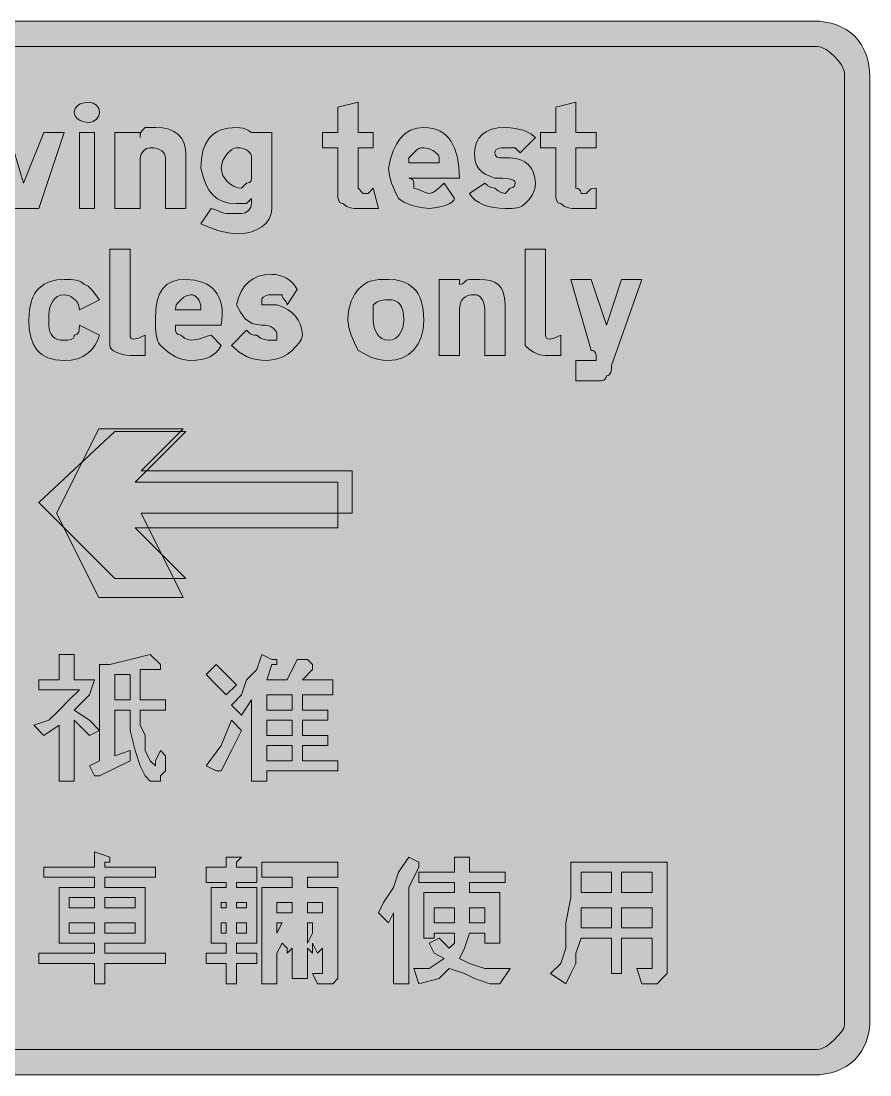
# Model space of a CAD drawing. Header units: metres. Extents: x 122 to 446, y 11 to 261.
# Drawn here: x 244.9 to 445.9, y 11 to 260.6 of the extents above; entities that cross this region are included whole.
import ezdxf

# ---------------------------------------------------------------- set-up
doc = ezdxf.new("R2010")
doc.units = ezdxf.units.M
for name, color, linetype, true_color in [('FILL_BLACK_000000', 7, 'Continuous', 0x000000), ('FILL_WHITE_FFFFFF', 7, 'Continuous', 0xffffff), ('STROKE_BLACK_000000', 7, 'Continuous', 0x000000)]:
    doc.layers.add(name, color=color, linetype=linetype, true_color=true_color)

msp = doc.modelspace()

# ---------------------------------------------------------------- hatches: boundary and pattern name
at = {"layer": 'FILL_BLACK_000000', "true_color": 0x000000}
h = msp.add_hatch(color=7, dxfattribs=at)
h.dxf.hatch_style = 1
h.paths.add_polyline_path([(445.83, 22.09), (445.66, 21.05), (444.99, 18.84), (444.48, 17.72), (443.86, 16.63), (443.13, 15.59), (442.29, 14.64), (441.34, 13.8), (440.28, 13.06), (439.15, 12.45), (437.94, 11.94), (436.68, 11.55), (435.37, 11.26), (434.04, 11.1), (432.69, 11.04), (135.09, 11.04), (130.29, 11.04), (126.69, 14.64), (125.45, 15.59), (124.42, 16.63), (123.59, 17.72), (122.94, 18.84), (122.46, 19.96), (122.13, 21.05), (121.95, 22.09), (121.89, 23.04), (121.89, 247.44), (122.08, 249.03), (122.49, 250.29), (122.9, 251.32), (123.09, 252.24), (124.44, 255.09), (124.81, 255.63), (125.28, 256.12), (125.9, 256.59), (126.69, 257.04), (128.49, 258.69), (129.39, 259.23), (130.29, 259.44), (131.88, 260.13), (133.14, 260.49), (134.17, 260.62), (135.09, 260.64), (432.69, 260.64), (434.04, 260.58), (435.37, 260.41), (436.68, 260.13), (437.94, 259.74), (439.15, 259.23), (440.28, 258.61), (441.34, 257.88), (442.29, 257.04), (443.13, 256.09), (443.86, 255.03), (444.48, 253.9), (444.99, 252.69), (445.38, 251.43), (445.66, 250.12), (445.83, 248.79), (445.89, 247.44), (445.89, 23.04), (445.83, 22.09)])
h = msp.add_hatch(color=7, dxfattribs=at)
h.dxf.hatch_style = 1
h.paths.add_polyline_path([(263.28, 238.16), (262.74, 237.39), (261.97, 236.85), (261.09, 236.64), (260.25, 236.69), (259.51, 236.85), (258.9, 237.08), (258.39, 237.39), (258, 237.75), (257.71, 238.16), (257.55, 238.59), (257.49, 239.04), (257.55, 239.49), (257.71, 239.92), (258, 240.33), (258.39, 240.69), (258.9, 241), (259.51, 241.23), (260.25, 241.39), (261.09, 241.44), (261.97, 241.23), (262.74, 240.69), (263.28, 239.92), (263.49, 239.04), (263.28, 238.16)])
h = msp.add_hatch(color=7, dxfattribs=at)
h.dxf.hatch_style = 1
h.paths.add_polyline_path([(328.29, 234.24), (328.29, 230.64), (324.69, 230.64), (324.69, 222.24), (324.69, 221.04), (325.89, 219.84), (327.09, 219.84), (328.29, 221.04), (329.49, 216.24), (324.69, 216.24), (323.79, 216.26), (322.89, 216.39), (321.99, 216.75), (321.09, 217.44), (320.69, 217.49), (320.4, 217.65), (320.04, 218.19), (319.91, 218.96), (319.89, 219.84), (319.89, 230.64), (316.29, 230.64), (316.29, 234.24), (319.89, 234.24), (319.89, 240.24), (324.69, 241.44), (324.69, 234.24), (328.29, 234.24)])
h = msp.add_hatch(color=7, dxfattribs=at)
h.dxf.hatch_style = 1
h.paths.add_polyline_path([(381.09, 234.24), (381.09, 230.64), (376.29, 230.64), (376.29, 222.24), (376.29, 221.04), (376.69, 220.99), (376.98, 220.85), (377.34, 220.44), (377.49, 219.84), (378.69, 219.84), (379.4, 220.53), (379.89, 220.89), (380.38, 221.02), (381.09, 221.04), (381.09, 216.24), (376.29, 216.24), (375.39, 216.26), (374.49, 216.39), (373.59, 216.75), (372.69, 217.44), (372.29, 217.49), (372, 217.65), (371.64, 218.19), (371.51, 218.96), (371.49, 219.84), (371.49, 230.64), (367.89, 230.64), (367.89, 234.24), (371.49, 234.24), (371.49, 240.24), (376.29, 241.44), (376.29, 234.24), (381.09, 234.24)])
h = msp.add_hatch(color=7, dxfattribs=at)
h.dxf.hatch_style = 1
h.paths.add_polyline_path([(279.09, 216.24), (279.09, 227.04), (279.09, 228.24), (279.03, 228.69), (278.87, 229.12), (278.58, 229.53), (278.19, 229.89), (277.68, 230.2), (277.07, 230.43), (276.33, 230.59), (275.49, 230.64), (274.61, 230.43), (273.84, 229.89), (273.3, 229.12), (273.09, 228.24), (273.09, 216.24), (267.09, 216.24), (267.09, 234.24), (273.09, 234.24), (273.09, 233.04), (273.11, 233.75), (273.24, 234.24), (273.6, 234.73), (274.29, 235.44), (276.69, 235.44), (278.38, 235.33), (279.84, 235.01), (281.08, 234.49), (282.09, 233.79), (282.88, 232.92), (283.44, 231.9), (283.78, 230.73), (283.89, 229.44), (283.89, 216.24), (279.09, 216.24)])
h = msp.add_hatch(color=7, dxfattribs=at)
h.dxf.hatch_style = 1
h.paths.add_polyline_path([(303.65, 213.78), (302.9, 212.76), (301.89, 211.89), (300.66, 211.19), (299.23, 210.67), (297.63, 210.35), (295.89, 210.24), (293.9, 210.45), (291.69, 210.99), (289.48, 211.76), (287.49, 212.64), (289.89, 216.24), (290.79, 216.05), (291.69, 215.64), (292.59, 215.23), (293.49, 215.04), (297.09, 215.04), (297.97, 215.25), (298.74, 215.79), (299.28, 216.56), (299.49, 217.44), (299.49, 218.64), (298.29, 217.44), (295.89, 217.44), (294.2, 217.55), (292.72, 217.91), (291.44, 218.52), (290.34, 219.39), (289.41, 220.55), (288.63, 222), (288, 223.76), (287.49, 225.84), (287.6, 227.98), (287.96, 229.87), (288.57, 231.51), (289.44, 232.89), (289.98, 233.47), (290.6, 233.98), (291.28, 234.42), (292.05, 234.78), (293.81, 235.27), (295.89, 235.44), (297.46, 235.25), (298.59, 234.84), (299.49, 234.24), (304.29, 234.24), (304.29, 216.24), (304.13, 214.95), (303.65, 213.78)])
h.paths.add_polyline_path([(299.27, 229.12), (298.98, 229.53), (298.59, 229.89), (298.08, 230.2), (297.46, 230.43), (296.73, 230.59), (295.89, 230.64), (295.39, 230.53), (294.82, 230.23), (294.22, 229.75), (293.64, 229.14), (293.11, 228.41), (292.68, 227.6), (292.4, 226.74), (292.29, 225.84), (292.4, 224.94), (292.7, 224.08), (293.18, 223.27), (293.79, 222.54), (294.52, 221.93), (295.33, 221.45), (296.19, 221.15), (297.09, 221.04), (298.29, 222.24), (298.69, 222.29), (298.98, 222.43), (299.34, 222.84), (299.49, 223.44), (299.49, 228.24), (299.43, 228.69), (299.27, 229.12)], flags=16)
h = msp.add_hatch(color=7, dxfattribs=at)
h.dxf.hatch_style = 1
h.paths.add_polyline_path([(337.29, 223.29), (337.7, 222.93), (337.84, 222.64), (337.89, 222.24), (337.89, 221.04), (338.79, 220.85), (339.69, 220.44), (340.59, 220.03), (341.49, 219.84), (342.39, 220.05), (343.29, 220.59), (345.09, 222.24), (347.49, 218.64), (347.33, 218.19), (346.89, 217.76), (346.22, 217.35), (345.39, 216.99), (343.44, 216.45), (341.49, 216.24), (339.52, 216.45), (337.44, 216.99), (335.58, 217.76), (334.85, 218.19), (334.29, 218.64), (333.41, 220.44), (332.64, 222.24), (332.1, 224.04), (331.89, 225.84), (332.4, 227.98), (333.03, 229.87), (333.81, 231.51), (334.74, 232.89), (335.84, 233.98), (337.12, 234.78), (338.6, 235.27), (340.29, 235.44), (341.37, 235.38), (342.37, 235.22), (343.29, 234.95), (344.13, 234.58), (344.9, 234.11), (345.58, 233.54), (346.2, 232.88), (346.74, 232.14), (347.61, 230.4), (348.22, 228.35), (348.58, 226.02), (348.69, 223.44), (336.69, 223.44), (337.29, 223.29)])
h.paths.add_polyline_path([(343.89, 228.24), (343.78, 228.69), (343.5, 229.12), (342.54, 229.89), (341.36, 230.43), (340.29, 230.64), (339.58, 230.62), (339.09, 230.49), (338.6, 230.13), (337.89, 229.44), (336.69, 228.24), (336.69, 227.04), (343.89, 227.04), (343.89, 228.24)], flags=16)
h = msp.add_hatch(color=7, dxfattribs=at)
h.dxf.hatch_style = 1
h.paths.add_polyline_path([(366.64, 221.39), (366.48, 220.65), (365.94, 219.39), (365.17, 218.36), (364.29, 217.44), (363.37, 216.75), (362.34, 216.39), (361.08, 216.26), (359.49, 216.24), (358.14, 216.3), (356.83, 216.46), (355.57, 216.75), (354.39, 217.14), (353.33, 217.65), (352.4, 218.26), (351.65, 219), (351.09, 219.84), (354.69, 222.24), (355.44, 221.64), (356.21, 221.23), (357.09, 221.04), (357.84, 220.44), (358.61, 220.03), (359.49, 219.84), (360.69, 221.04), (361.29, 221.19), (361.7, 221.55), (361.84, 221.84), (361.89, 222.24), (361.78, 222.64), (361.48, 222.93), (361, 223.15), (360.39, 223.29), (358.85, 223.42), (357.09, 223.44), (355.85, 223.89), (354.82, 224.38), (353.99, 224.92), (353.34, 225.54), (352.86, 226.28), (352.53, 227.15), (352.35, 228.2), (352.29, 229.44), (352.4, 230.73), (352.74, 231.9), (353.3, 232.92), (354.09, 233.79), (355.1, 234.49), (356.34, 235.01), (357.8, 235.33), (359.49, 235.44), (360.78, 235.39), (361.97, 235.23), (363.99, 234.69), (365.57, 233.92), (366.69, 233.04), (363.09, 229.44), (361.89, 230.64), (359.49, 230.64), (358.61, 230.62), (357.84, 230.49), (357.3, 230.13), (357.14, 229.84), (357.09, 229.44), (357.24, 228.84), (357.6, 228.43), (357.89, 228.29), (358.29, 228.24), (360.69, 228.24), (361.98, 228.13), (363.15, 227.81), (364.17, 227.29), (365.04, 226.59), (365.74, 225.72), (366.26, 224.7), (366.58, 223.53), (366.69, 222.24), (366.64, 221.39)])
h = msp.add_hatch(color=7, dxfattribs=at)
h.dxf.hatch_style = 1
h.paths.add_polyline_path([(237.09, 234.24), (241.89, 234.24), (245.49, 222.24), (250.29, 234.24), (255.09, 234.24), (249.09, 216.24), (245.49, 216.24), (243.09, 216.24), (237.09, 234.24)])
h = msp.add_hatch(color=7, dxfattribs=at)
h.dxf.hatch_style = 1
h.paths.add_polyline_path([(258.69, 216.24), (258.69, 234.24), (262.29, 234.24), (262.29, 216.24), (258.69, 216.24)])
h = msp.add_hatch(color=7, dxfattribs=at)
h.dxf.hatch_style = 1
h.paths.add_polyline_path([(270.69, 186.24), (270.75, 185.85), (270.92, 185.56), (271.2, 185.4), (271.59, 185.34), (272.72, 185.56), (274.29, 186.24), (274.29, 181.44), (273.09, 181.44), (270.69, 181.44), (269.79, 181.49), (268.93, 181.65), (267.39, 182.19), (266.78, 182.55), (266.3, 182.96), (266, 183.39), (265.89, 183.84), (265.89, 185.04), (265.89, 206.64), (270.69, 206.64), (270.69, 186.24)])
h = msp.add_hatch(color=7, dxfattribs=at)
h.dxf.hatch_style = 1
h.paths.add_polyline_path([(369.09, 186.24), (369.15, 185.85), (369.32, 185.56), (369.6, 185.4), (369.99, 185.34), (371.12, 185.56), (372.69, 186.24), (372.69, 181.44), (371.49, 181.44), (369.09, 181.44), (368.24, 181.49), (367.5, 181.65), (366.24, 182.19), (365.21, 182.96), (364.29, 183.84), (364.29, 185.04), (364.29, 206.64), (369.09, 206.64), (369.09, 186.24)])
h = msp.add_hatch(color=7, dxfattribs=at)
h.dxf.hatch_style = 1
h.paths.add_polyline_path([(311.28, 185.34), (310.74, 184.44), (309.09, 182.64), (307.98, 181.76), (306.54, 180.99), (304.87, 180.45), (303.09, 180.24), (301.79, 180.3), (300.6, 180.46), (299.48, 180.75), (298.44, 181.14), (297.45, 181.65), (296.51, 182.26), (294.69, 183.84), (298.29, 187.44), (299, 186.75), (299.49, 186.39), (299.98, 186.26), (300.69, 186.24), (301.59, 185.55), (302.49, 185.19), (303.39, 185.06), (304.29, 185.04), (305.49, 185.04), (305.49, 186.24), (305.43, 186.69), (305.27, 187.12), (304.98, 187.53), (304.59, 187.89), (304.08, 188.2), (303.47, 188.43), (302.73, 188.59), (301.89, 188.64), (300.65, 188.75), (299.6, 189.05), (298.73, 189.53), (297.99, 190.14), (297.37, 190.87), (296.83, 191.68), (295.89, 193.44), (296.4, 195.13), (297.03, 196.59), (297.81, 197.83), (298.74, 198.84), (299.84, 199.63), (301.12, 200.19), (302.6, 200.53), (304.29, 200.64), (305.19, 200.58), (306.07, 200.41), (306.93, 200.13), (307.74, 199.74), (308.5, 199.23), (309.18, 198.61), (309.79, 197.88), (310.29, 197.04), (307.89, 193.44), (307.84, 193.84), (307.7, 194.15), (307.29, 194.64), (306.88, 195.13), (306.74, 195.44), (306.69, 195.84), (304.29, 195.84), (303.5, 195.79), (302.9, 195.65), (302.19, 195.24), (301.93, 194.83), (301.89, 194.64), (301.89, 193.44), (305.49, 193.44), (306.78, 192.93), (307.95, 192.31), (308.97, 191.58), (309.84, 190.74), (310.54, 189.78), (311.06, 188.71), (311.38, 187.53), (311.49, 186.24), (311.28, 185.34)])
h = msp.add_hatch(color=7, dxfattribs=at)
h.dxf.hatch_style = 1
h.paths.add_polyline_path([(256.68, 199.42), (257.94, 199.29), (258.97, 198.93), (259.89, 198.24), (260.34, 198.13), (260.79, 197.85), (261.69, 196.89), (263.49, 194.64), (258.69, 192.24), (258.58, 193.08), (258.3, 193.81), (257.87, 194.43), (257.34, 194.94), (256.76, 195.33), (256.16, 195.61), (255.09, 195.84), (254.25, 195.73), (253.52, 195.43), (252.9, 194.95), (252.39, 194.34), (252, 193.61), (251.71, 192.8), (251.55, 191.94), (251.49, 191.04), (251.49, 189.84), (251.49, 188.64), (251.55, 187.8), (251.71, 187.06), (252, 186.45), (252.39, 185.94), (252.9, 185.55), (253.52, 185.26), (254.25, 185.1), (255.09, 185.04), (255.97, 185.06), (256.74, 185.19), (257.28, 185.55), (257.44, 185.84), (257.49, 186.24), (257.89, 186.29), (258.18, 186.45), (258.54, 186.99), (258.67, 187.76), (258.69, 188.64), (263.49, 186.24), (262.98, 184.95), (262.35, 183.78), (261.57, 182.76), (260.64, 181.89), (259.54, 181.19), (258.26, 180.67), (256.78, 180.35), (255.09, 180.24), (253.01, 180.41), (251.25, 180.9), (250.48, 181.26), (249.8, 181.7), (249.18, 182.21), (248.64, 182.79), (247.77, 184.17), (247.16, 185.81), (246.8, 187.7), (246.69, 189.84), (246.85, 192.32), (247.33, 194.38), (247.67, 195.26), (248.08, 196.04), (248.56, 196.73), (249.09, 197.34), (250.32, 198.3), (251.75, 198.95), (253.35, 199.32), (255.09, 199.44), (256.68, 199.42)])
h = msp.add_hatch(color=7, dxfattribs=at)
h.dxf.hatch_style = 1
h.paths.add_polyline_path([(281.49, 187.44), (281.54, 187.04), (281.68, 186.75), (282.09, 186.39), (282.69, 186.24), (283.57, 185.55), (284.34, 185.19), (285.09, 185.04), (286.68, 185.23), (287.94, 185.64), (288.97, 186.05), (289.89, 186.24), (292.29, 183.84), (291.78, 183), (291.16, 182.26), (290.43, 181.65), (289.59, 181.14), (288.63, 180.75), (287.56, 180.46), (286.38, 180.3), (285.09, 180.24), (284.19, 180.3), (283.29, 180.46), (282.39, 180.75), (281.49, 181.14), (279.69, 182.26), (277.89, 183.84), (277.49, 184.34), (277.2, 184.95), (276.84, 186.39), (276.71, 188.06), (276.69, 189.84), (276.8, 192.32), (277.14, 194.38), (277.7, 196.04), (278.49, 197.34), (279.5, 198.3), (280.74, 198.95), (282.2, 199.32), (283.89, 199.44), (286.02, 199.27), (287.9, 198.76), (288.74, 198.39), (289.5, 197.92), (290.19, 197.37), (290.79, 196.74), (291.31, 196.02), (291.74, 195.22), (292.08, 194.34), (292.33, 193.36), (292.47, 192.31), (292.52, 191.17), (292.46, 189.95), (292.29, 188.64), (281.49, 188.64), (281.49, 187.44)])
h.paths.add_polyline_path([(287.49, 192.24), (287.44, 193.08), (287.28, 193.81), (287.05, 194.43), (286.74, 194.94), (286.38, 195.33), (285.97, 195.61), (285.54, 195.78), (285.09, 195.84), (284.21, 195.65), (283.44, 195.24), (282.69, 194.64), (282, 193.93), (281.64, 193.44), (281.51, 192.95), (281.49, 192.24), (287.49, 192.24)], flags=16)
h = msp.add_hatch(color=7, dxfattribs=at)
h.dxf.hatch_style = 1
h.paths.add_polyline_path([(339.65, 185.81), (338.9, 184.17), (337.89, 182.79), (336.66, 181.7), (335.23, 180.9), (333.63, 180.41), (331.89, 180.24), (330.65, 180.29), (329.58, 180.45), (327.84, 180.99), (324.69, 182.64), (323.81, 184.44), (323.04, 186.24), (322.5, 188.04), (322.29, 189.84), (322.34, 191.13), (322.5, 192.31), (323.04, 194.34), (323.81, 195.91), (324.69, 197.04), (325.54, 197.83), (326.32, 198.43), (327.07, 198.85), (327.84, 199.14), (329.58, 199.4), (331.89, 199.44), (333.63, 199.32), (335.23, 198.95), (336.66, 198.3), (337.89, 197.34), (338.42, 196.73), (338.9, 196.04), (339.31, 195.26), (339.65, 194.38), (340.13, 192.32), (340.29, 189.84), (340.13, 187.7), (339.65, 185.81)])
h.paths.add_polyline_path([(335.27, 192.11), (334.98, 192.94), (334.59, 193.59), (334.08, 194.07), (333.47, 194.4), (332.73, 194.58), (331.89, 194.64), (330.99, 194.62), (330.09, 194.49), (329.19, 194.13), (328.29, 193.44), (328.29, 189.84), (328.35, 188.94), (328.52, 188.08), (328.8, 187.27), (329.19, 186.54), (329.7, 185.93), (330.32, 185.45), (331.05, 185.15), (331.89, 185.04), (332.73, 185.15), (333.47, 185.45), (334.08, 185.93), (334.59, 186.54), (334.98, 187.27), (335.27, 188.08), (335.43, 188.94), (335.49, 189.84), (335.43, 191.08), (335.27, 192.11)], flags=16)
h = msp.add_hatch(color=7, dxfattribs=at)
h.dxf.hatch_style = 1
h.paths.add_polyline_path([(354.69, 181.44), (354.69, 192.24), (354.64, 193.08), (354.48, 193.81), (354.25, 194.43), (353.94, 194.94), (353.58, 195.33), (353.17, 195.61), (352.74, 195.78), (352.29, 195.84), (351.45, 195.78), (350.71, 195.61), (350.1, 195.33), (349.59, 194.94), (349.2, 194.43), (348.91, 193.81), (348.75, 193.08), (348.69, 192.24), (348.69, 181.44), (343.89, 181.44), (343.89, 199.44), (348.69, 199.44), (348.69, 198.24), (349.09, 198.29), (349.4, 198.43), (349.89, 198.84), (350.38, 199.25), (350.69, 199.39), (351.09, 199.44), (353.49, 199.44), (354.78, 199.38), (355.95, 199.18), (356.97, 198.81), (357.84, 198.24), (358.54, 197.45), (359.06, 196.4), (359.38, 195.08), (359.49, 193.44), (359.49, 181.44), (354.69, 181.44)])
h = msp.add_hatch(color=7, dxfattribs=at)
h.dxf.hatch_style = 1
h.paths.add_polyline_path([(384.69, 179.04), (384.67, 178.16), (384.54, 177.39), (384.18, 176.85), (383.89, 176.69), (383.49, 176.64), (383.44, 176.24), (383.3, 175.95), (382.89, 175.59), (382.29, 175.44), (376.29, 175.44), (376.29, 180.24), (378.69, 180.24), (379.89, 180.24), (381.09, 180.24), (381.09, 181.44), (380.94, 182.04), (380.58, 182.45), (380.29, 182.59), (379.89, 182.64), (375.09, 199.44), (379.89, 199.44), (383.49, 188.64), (387.09, 199.44), (391.89, 199.44), (384.69, 179.04)])
h = msp.add_hatch(color=7, dxfattribs=at)
h.dxf.hatch_style = 1
h.paths.add_polyline_path([(249.09, 146.64), (267.09, 163.44), (283.89, 163.44), (271.89, 151.44), (319.89, 151.44), (319.89, 140.64), (271.89, 140.64), (283.89, 128.64), (267.09, 128.64), (249.09, 146.64)])
h = msp.add_hatch(color=7, dxfattribs=at)
h.dxf.hatch_style = 1
h.paths.add_polyline_path([(249.09, 104.64), (253.89, 104.64), (253.89, 110.64), (256.29, 110.64), (257.49, 110.64), (257.49, 109.44), (257.49, 104.64), (262.29, 104.64), (261.09, 101.04), (257.49, 97.44), (261.09, 95.04), (263.49, 92.64), (261.09, 91.44), (257.49, 95.04), (257.49, 80.64), (253.89, 80.64), (253.89, 93.84), (250.29, 91.44), (247.89, 93.84), (251.49, 95.04), (253.89, 97.44), (256.29, 99.84), (258.69, 102.24), (249.09, 102.24), (249.09, 104.64)])
h = msp.add_hatch(color=7, dxfattribs=at)
h.dxf.hatch_style = 1
h.paths.add_polyline_path([(263.49, 108.24), (265.89, 108.24), (270.69, 109.44), (275.49, 110.64), (277.89, 108.24), (277.89, 107.04), (276.69, 107.04), (273.09, 107.04), (273.09, 99.84), (279.09, 99.84), (279.09, 97.44), (273.09, 97.44), (273.09, 93.84), (274.29, 91.44), (274.29, 87.84), (275.49, 85.44), (276.69, 84.24), (276.69, 85.44), (277.89, 87.84), (279.09, 86.64), (279.09, 84.24), (279.09, 83.04), (277.89, 81.84), (277.89, 80.64), (276.69, 80.64), (275.49, 80.64), (274.29, 81.84), (273.09, 84.24), (271.89, 87.84), (270.69, 92.64), (270.69, 97.44), (267.09, 97.44), (267.09, 86.64), (270.69, 87.84), (270.69, 85.44), (263.49, 81.84), (262.29, 81.84), (261.09, 84.24), (263.49, 85.44), (263.49, 108.24)])
h.paths.add_polyline_path([(270.69, 105.84), (267.09, 105.84), (267.09, 99.84), (270.69, 99.84), (270.69, 105.84)], flags=16)
h = msp.add_hatch(color=7, dxfattribs=at)
h.dxf.hatch_style = 1
h.paths.add_polyline_path([(311.49, 101.04), (311.49, 97.44), (317.49, 97.44), (317.49, 95.04), (311.49, 95.04), (311.49, 91.44), (317.49, 91.44), (317.49, 89.04), (311.49, 89.04), (311.49, 85.44), (319.89, 85.44), (319.89, 83.04), (303.09, 83.04), (303.09, 80.64), (299.49, 80.64), (299.49, 99.84), (297.09, 96.24), (294.69, 98.64), (297.09, 101.04), (298.29, 104.64), (300.69, 107.04), (301.89, 110.64), (304.29, 109.44), (305.49, 109.44), (305.49, 108.24), (304.29, 108.24), (303.09, 104.64), (307.89, 104.64), (310.29, 109.44), (312.69, 109.44), (313.89, 108.24), (313.89, 107.04), (311.49, 104.64), (318.69, 104.64), (318.69, 101.04), (311.49, 101.04)])
h.paths.add_polyline_path([(303.09, 91.44), (309.09, 91.44), (309.09, 95.04), (303.09, 95.04), (303.09, 91.44)], flags=16)
h.paths.add_polyline_path([(303.09, 101.04), (303.09, 97.44), (309.09, 97.44), (309.09, 101.04), (303.09, 101.04)], flags=16)
h.paths.add_polyline_path([(309.09, 89.04), (303.09, 89.04), (303.09, 85.44), (309.09, 85.44), (309.09, 89.04)], flags=16)
h = msp.add_hatch(color=7, dxfattribs=at)
h.dxf.hatch_style = 1
h.paths.add_polyline_path([(291.09, 103.44), (288.69, 105.84), (291.09, 108.24), (293.49, 105.84), (295.89, 103.44), (293.49, 101.04), (291.09, 103.44)])
h = msp.add_hatch(color=7, dxfattribs=at)
h.dxf.hatch_style = 1
h.paths.add_polyline_path([(292.29, 89.04), (294.69, 95.04), (297.09, 92.64), (294.69, 87.84), (292.29, 83.04), (291.09, 83.04), (288.69, 84.24), (292.29, 89.04)])
h = msp.add_hatch(color=7, dxfattribs=at)
h.dxf.hatch_style = 1
h.paths.add_polyline_path([(264.69, 61.44), (264.69, 60.24), (276.69, 60.24), (276.69, 57.84), (264.69, 57.84), (264.69, 55.44), (274.29, 55.44), (274.29, 42.24), (264.69, 42.24), (264.69, 39.84), (279.09, 39.84), (279.09, 37.44), (264.69, 37.44), (264.69, 32.64), (262.29, 32.64), (262.29, 37.44), (249.09, 37.44), (249.09, 39.84), (262.29, 39.84), (262.29, 42.24), (253.89, 42.24), (253.89, 55.44), (262.29, 55.44), (262.29, 57.84), (250.29, 57.84), (250.29, 60.24), (262.29, 60.24), (262.29, 63.84), (265.89, 62.64), (265.89, 61.44), (264.69, 61.44)])
h.paths.add_polyline_path([(262.29, 50.64), (262.29, 53.04), (256.29, 53.04), (256.29, 50.64), (262.29, 50.64)], flags=16)
h.paths.add_polyline_path([(256.29, 44.64), (262.29, 44.64), (262.29, 47.04), (256.29, 47.04), (256.29, 44.64)], flags=16)
h.paths.add_polyline_path([(264.69, 53.04), (264.69, 50.64), (271.89, 50.64), (271.89, 53.04), (264.69, 53.04)], flags=16)
h.paths.add_polyline_path([(271.89, 47.04), (264.69, 47.04), (264.69, 44.64), (271.89, 44.64), (271.89, 47.04)], flags=16)
h = msp.add_hatch(color=7, dxfattribs=at)
h.dxf.hatch_style = 1
h.paths.add_polyline_path([(297.09, 62.64), (295.89, 61.44), (295.89, 60.24), (300.69, 60.24), (300.69, 56.64), (295.89, 56.64), (295.89, 55.44), (300.69, 55.44), (300.69, 42.24), (295.89, 42.24), (295.89, 39.84), (300.69, 39.84), (300.69, 37.44), (295.89, 37.44), (295.89, 32.64), (293.49, 32.64), (293.49, 37.44), (288.69, 37.44), (288.69, 39.84), (293.49, 39.84), (293.49, 42.24), (289.89, 42.24), (289.89, 55.44), (293.49, 55.44), (293.49, 56.64), (288.69, 56.64), (288.69, 60.24), (293.49, 60.24), (293.49, 62.64), (295.89, 62.64), (297.09, 62.64)])
h.paths.add_polyline_path([(298.29, 50.64), (298.29, 51.84), (295.89, 51.84), (295.89, 50.64), (298.29, 50.64)], flags=16)
h.paths.add_polyline_path([(295.89, 44.64), (298.29, 44.64), (298.29, 47.04), (295.89, 47.04), (295.89, 44.64)], flags=16)
h.paths.add_polyline_path([(292.29, 51.84), (292.29, 50.64), (293.49, 50.64), (293.49, 51.84), (292.29, 51.84)], flags=16)
h.paths.add_polyline_path([(293.49, 47.04), (292.29, 47.04), (292.29, 44.64), (293.49, 44.64), (293.49, 47.04)], flags=16)
h = msp.add_hatch(color=7, dxfattribs=at)
h.dxf.hatch_style = 1
h.paths.add_polyline_path([(330.69, 51.84), (333.09, 55.44), (334.29, 59.04), (336.69, 62.64), (339.09, 61.44), (339.09, 60.24), (336.69, 55.44), (336.69, 32.64), (333.09, 32.64), (333.09, 49.44), (331.89, 47.04), (329.49, 49.44), (330.69, 51.84)])
h = msp.add_hatch(color=7, dxfattribs=at)
h.dxf.hatch_style = 1
h.paths.add_polyline_path([(351.09, 62.64), (351.09, 61.44), (351.09, 59.04), (359.49, 59.04), (359.49, 56.64), (351.09, 56.64), (351.09, 54.24), (358.29, 54.24), (358.29, 42.24), (354.69, 42.24), (354.69, 44.64), (351.09, 44.64), (349.89, 41.04), (348.69, 38.64), (351.09, 37.44), (354.69, 36.24), (357.09, 36.24), (360.69, 36.24), (358.29, 32.64), (355.89, 32.64), (352.29, 33.84), (349.89, 35.04), (346.29, 36.24), (343.89, 33.84), (339.09, 32.64), (337.89, 36.24), (341.49, 36.24), (345.09, 38.64), (342.69, 39.84), (341.49, 42.24), (343.89, 43.44), (346.29, 41.04), (347.49, 42.24), (347.49, 44.64), (342.69, 44.64), (342.69, 43.44), (340.29, 43.44), (340.29, 54.24), (347.49, 54.24), (347.49, 56.64), (339.09, 56.64), (339.09, 59.04), (347.49, 59.04), (347.49, 62.64), (351.09, 62.64)])
h.paths.add_polyline_path([(354.69, 50.64), (351.09, 50.64), (351.09, 47.04), (354.69, 47.04), (354.69, 50.64)], flags=16)
h.paths.add_polyline_path([(347.49, 50.64), (342.69, 50.64), (342.69, 47.04), (347.49, 47.04), (347.49, 50.64)], flags=16)
h = msp.add_hatch(color=7, dxfattribs=at)
h.dxf.hatch_style = 1
h.paths.add_polyline_path([(301.89, 57.84), (301.89, 61.44), (319.89, 61.44), (319.89, 57.84), (312.69, 57.84), (312.69, 55.44), (319.89, 55.44), (319.89, 35.04), (319.89, 33.84), (318.69, 32.64), (317.49, 32.64), (316.29, 32.64), (315.09, 32.64), (313.89, 35.04), (315.09, 35.04), (316.29, 35.04), (316.29, 36.24), (316.29, 37.44), (316.29, 41.04), (315.09, 39.84), (313.89, 42.24), (313.89, 39.84), (312.69, 41.04), (312.69, 33.84), (309.09, 33.84), (309.09, 41.04), (307.89, 39.84), (307.89, 41.04), (306.69, 42.24), (305.49, 39.84), (305.49, 32.64), (301.89, 32.64), (301.89, 55.44), (309.09, 55.44), (309.09, 57.84), (301.89, 57.84)])
h.paths.add_polyline_path([(306.69, 47.04), (305.49, 47.04), (305.49, 44.64), (306.69, 47.04)], flags=16)
h.paths.add_polyline_path([(312.69, 42.24), (313.89, 44.64), (313.89, 47.04), (312.69, 47.04), (312.69, 42.24)], flags=16)
h.paths.add_polyline_path([(312.69, 51.84), (312.69, 49.44), (316.29, 49.44), (316.29, 51.84), (312.69, 51.84)], flags=16)
h.paths.add_polyline_path([(309.09, 51.84), (305.49, 51.84), (305.49, 49.44), (309.09, 49.44), (309.09, 51.84)], flags=16)
h = msp.add_hatch(color=7, dxfattribs=at)
h.dxf.hatch_style = 1
h.paths.add_polyline_path([(395.49, 32.64), (393.09, 32.64), (391.89, 32.64), (390.69, 36.24), (393.09, 36.24), (394.29, 36.24), (394.29, 37.44), (394.29, 38.64), (394.29, 43.44), (387.09, 43.44), (387.09, 35.04), (384.69, 35.04), (384.69, 43.44), (377.49, 43.44), (376.29, 39.84), (376.29, 37.44), (375.09, 35.04), (373.89, 32.64), (370.29, 35.04), (372.69, 37.44), (373.89, 41.04), (373.89, 47.04), (375.09, 53.04), (375.09, 61.44), (397.89, 61.44), (397.89, 37.44), (397.89, 35.04), (396.69, 33.84), (395.49, 32.64)])
h.paths.add_polyline_path([(384.69, 54.24), (384.69, 59.04), (377.49, 59.04), (377.49, 54.24), (384.69, 54.24)], flags=16)
h.paths.add_polyline_path([(384.69, 45.84), (384.69, 50.64), (377.49, 50.64), (377.49, 45.84), (384.69, 45.84)], flags=16)
h.paths.add_polyline_path([(387.09, 59.04), (387.09, 54.24), (394.29, 54.24), (394.29, 59.04), (387.09, 59.04)], flags=16)
h.paths.add_polyline_path([(394.29, 50.64), (387.09, 50.64), (387.09, 45.84), (394.29, 45.84), (394.29, 50.64)], flags=16)
at = {"layer": 'FILL_WHITE_FFFFFF', "true_color": 0xffffff}
h = msp.add_hatch(color=7, dxfattribs=at)
h.dxf.hatch_style = 1
h.paths.add_polyline_path([(439.68, 22.14), (439.14, 21.24), (437.49, 19.44), (436.57, 18.56), (435.54, 17.79), (434.28, 17.25), (433.54, 17.09), (432.69, 17.04), (135.09, 17.04), (134, 17.25), (132.69, 17.79), (131.38, 18.56), (130.29, 19.44), (129.6, 20.34), (129.24, 21.24), (129.11, 22.14), (129.09, 23.04), (129.09, 247.44), (129.09, 249.84), (129.28, 250.72), (129.69, 251.49), (130.29, 252.24), (131.17, 252.93), (131.94, 253.29), (132.69, 253.44), (133.57, 254.13), (134.34, 254.49), (135.09, 254.64), (432.69, 254.64), (433.54, 254.59), (434.28, 254.43), (435.54, 253.89), (436.57, 253.12), (437.49, 252.24), (438.37, 251.32), (439.14, 250.29), (439.68, 249.03), (439.84, 248.29), (439.89, 247.44), (439.89, 23.04), (439.68, 22.14)])

# ---------------------------------------------------------------- linework, layer by layer
at = {"layer": 'FILL_BLACK_000000', "lineweight": 0, "true_color": 0x000000}
msp.add_lwpolyline([(135.09, 260.64), (432.69, 260.64), (434.04, 260.58), (435.37, 260.41), (436.68, 260.13), (437.94, 259.74), (439.15, 259.23), (440.28, 258.61), (441.34, 257.88), (442.29, 257.04), (443.13, 256.09), (443.86, 255.03), (444.48, 253.9), (444.99, 252.69), (445.38, 251.43), (445.66, 250.12), (445.83, 248.79), (445.89, 247.44), (445.89, 23.04), (445.83, 22.09), (445.66, 21.05), (444.99, 18.84), (444.48, 17.72), (443.86, 16.63), (443.13, 15.59), (442.29, 14.64), (441.34, 13.8), (440.28, 13.06), (439.15, 12.45), (437.94, 11.94), (436.68, 11.55), (435.37, 11.26), (434.04, 11.1), (432.69, 11.04), (135.09, 11.04)], dxfattribs=at)
for points in [[(263.28, 238.16), (262.74, 237.39), (261.97, 236.85), (261.09, 236.64), (260.25, 236.69), (259.51, 236.85), (258.9, 237.08), (258.39, 237.39), (258, 237.75), (257.71, 238.16), (257.55, 238.59), (257.49, 239.04), (257.55, 239.49), (257.71, 239.92), (258, 240.33), (258.39, 240.69), (258.9, 241), (259.51, 241.23), (260.25, 241.39), (261.09, 241.44), (261.97, 241.23), (262.74, 240.69), (263.28, 239.92), (263.49, 239.04)], [(328.29, 234.24), (328.29, 230.64), (324.69, 230.64), (324.69, 222.24), (324.69, 221.04), (325.89, 219.84), (327.09, 219.84), (328.29, 221.04), (329.49, 216.24), (324.69, 216.24), (323.79, 216.26), (322.89, 216.39), (321.99, 216.75), (321.09, 217.44), (320.69, 217.49), (320.4, 217.65), (320.04, 218.19), (319.91, 218.96), (319.89, 219.84), (319.89, 230.64), (316.29, 230.64), (316.29, 234.24), (319.89, 234.24), (319.89, 240.24), (324.69, 241.44), (324.69, 234.24)], [(381.09, 234.24), (381.09, 230.64), (376.29, 230.64), (376.29, 222.24), (376.29, 221.04), (376.69, 220.99), (376.98, 220.85), (377.34, 220.44), (377.49, 219.84), (378.69, 219.84), (379.4, 220.53), (379.89, 220.89), (380.38, 221.02), (381.09, 221.04), (381.09, 216.24), (376.29, 216.24), (375.39, 216.26), (374.49, 216.39), (373.59, 216.75), (372.69, 217.44), (372.29, 217.49), (372, 217.65), (371.64, 218.19), (371.51, 218.96), (371.49, 219.84), (371.49, 230.64), (367.89, 230.64), (367.89, 234.24), (371.49, 234.24), (371.49, 240.24), (376.29, 241.44), (376.29, 234.24)], [(279.09, 216.24), (279.09, 227.04), (279.09, 228.24), (279.03, 228.69), (278.87, 229.12), (278.58, 229.53), (278.19, 229.89), (277.68, 230.2), (277.07, 230.43), (276.33, 230.59), (275.49, 230.64), (274.61, 230.43), (273.84, 229.89), (273.3, 229.12), (273.09, 228.24), (273.09, 216.24), (267.09, 216.24), (267.09, 234.24), (273.09, 234.24), (273.09, 233.04), (273.11, 233.75), (273.24, 234.24), (273.6, 234.73), (274.29, 235.44), (276.69, 235.44), (278.38, 235.33), (279.84, 235.01), (281.08, 234.49), (282.09, 233.79), (282.88, 232.92), (283.44, 231.9), (283.78, 230.73), (283.89, 229.44), (283.89, 216.24)], [(303.65, 213.78), (302.9, 212.76), (301.89, 211.89), (300.66, 211.19), (299.23, 210.67), (297.63, 210.35), (295.89, 210.24), (293.9, 210.45), (291.69, 210.99), (289.48, 211.76), (287.49, 212.64), (289.89, 216.24), (290.79, 216.05), (291.69, 215.64), (292.59, 215.23), (293.49, 215.04), (297.09, 215.04), (297.97, 215.25), (298.74, 215.79), (299.28, 216.56), (299.49, 217.44), (299.49, 218.64), (298.29, 217.44), (295.89, 217.44), (294.2, 217.55), (292.72, 217.91), (291.44, 218.52), (290.34, 219.39), (289.41, 220.55), (288.63, 222), (288, 223.76), (287.49, 225.84), (287.6, 227.98), (287.96, 229.87), (288.57, 231.51), (289.44, 232.89), (289.98, 233.47), (290.6, 233.98), (291.28, 234.42), (292.05, 234.78), (293.81, 235.27), (295.89, 235.44), (297.46, 235.25), (298.59, 234.84), (299.49, 234.24), (304.29, 234.24), (304.29, 216.24), (304.13, 214.95)], [(337.29, 223.29), (337.7, 222.93), (337.84, 222.64), (337.89, 222.24), (337.89, 221.04), (338.79, 220.85), (339.69, 220.44), (340.59, 220.03), (341.49, 219.84), (342.39, 220.05), (343.29, 220.59), (345.09, 222.24), (347.49, 218.64), (347.33, 218.19), (346.89, 217.76), (346.22, 217.35), (345.39, 216.99), (343.44, 216.45), (341.49, 216.24), (339.52, 216.45), (337.44, 216.99), (335.58, 217.76), (334.85, 218.19), (334.29, 218.64), (333.41, 220.44), (332.64, 222.24), (332.1, 224.04), (331.89, 225.84), (332.4, 227.98), (333.03, 229.87), (333.81, 231.51), (334.74, 232.89), (335.84, 233.98), (337.12, 234.78), (338.6, 235.27), (340.29, 235.44), (341.37, 235.38), (342.37, 235.22), (343.29, 234.95), (344.13, 234.58), (344.9, 234.11), (345.58, 233.54), (346.2, 232.88), (346.74, 232.14), (347.61, 230.4), (348.22, 228.35), (348.58, 226.02), (348.69, 223.44), (336.69, 223.44)], [(366.64, 221.39), (366.48, 220.65), (365.94, 219.39), (365.17, 218.36), (364.29, 217.44), (363.37, 216.75), (362.34, 216.39), (361.08, 216.26), (359.49, 216.24), (358.14, 216.3), (356.83, 216.46), (355.57, 216.75), (354.39, 217.14), (353.33, 217.65), (352.4, 218.26), (351.65, 219), (351.09, 219.84), (354.69, 222.24), (355.44, 221.64), (356.21, 221.23), (357.09, 221.04), (357.84, 220.44), (358.61, 220.03), (359.49, 219.84), (360.69, 221.04), (361.29, 221.19), (361.7, 221.55), (361.84, 221.84), (361.89, 222.24), (361.78, 222.64), (361.48, 222.93), (361, 223.15), (360.39, 223.29), (358.85, 223.42), (357.09, 223.44), (355.85, 223.89), (354.82, 224.38), (353.99, 224.92), (353.34, 225.54), (352.86, 226.28), (352.53, 227.15), (352.35, 228.2), (352.29, 229.44), (352.4, 230.73), (352.74, 231.9), (353.3, 232.92), (354.09, 233.79), (355.1, 234.49), (356.34, 235.01), (357.8, 235.33), (359.49, 235.44), (360.78, 235.39), (361.97, 235.23), (363.99, 234.69), (365.57, 233.92), (366.69, 233.04), (363.09, 229.44), (361.89, 230.64), (359.49, 230.64), (358.61, 230.62), (357.84, 230.49), (357.3, 230.13), (357.14, 229.84), (357.09, 229.44), (357.24, 228.84), (357.6, 228.43), (357.89, 228.29), (358.29, 228.24), (360.69, 228.24), (361.98, 228.13), (363.15, 227.81), (364.17, 227.29), (365.04, 226.59), (365.74, 225.72), (366.26, 224.7), (366.58, 223.53), (366.69, 222.24)], [(237.09, 234.24), (241.89, 234.24), (245.49, 222.24), (250.29, 234.24), (255.09, 234.24), (249.09, 216.24), (245.49, 216.24), (243.09, 216.24)], [(258.69, 216.24), (258.69, 234.24), (262.29, 234.24), (262.29, 216.24)], [(299.27, 229.12), (298.98, 229.53), (298.59, 229.89), (298.08, 230.2), (297.46, 230.43), (296.73, 230.59), (295.89, 230.64), (295.39, 230.53), (294.82, 230.23), (294.22, 229.75), (293.64, 229.14), (293.11, 228.41), (292.68, 227.6), (292.4, 226.74), (292.29, 225.84), (292.4, 224.94), (292.7, 224.08), (293.18, 223.27), (293.79, 222.54), (294.52, 221.93), (295.33, 221.45), (296.19, 221.15), (297.09, 221.04), (298.29, 222.24), (298.69, 222.29), (298.98, 222.43), (299.34, 222.84), (299.49, 223.44), (299.49, 228.24), (299.43, 228.69)], [(343.89, 228.24), (343.78, 228.69), (343.5, 229.12), (342.54, 229.89), (341.36, 230.43), (340.29, 230.64), (339.58, 230.62), (339.09, 230.49), (338.6, 230.13), (337.89, 229.44), (336.69, 228.24), (336.69, 227.04), (343.89, 227.04)], [(270.69, 186.24), (270.75, 185.85), (270.92, 185.56), (271.2, 185.4), (271.59, 185.34), (272.72, 185.56), (274.29, 186.24), (274.29, 181.44), (273.09, 181.44), (270.69, 181.44), (269.79, 181.49), (268.93, 181.65), (267.39, 182.19), (266.78, 182.55), (266.3, 182.96), (266, 183.39), (265.89, 183.84), (265.89, 185.04), (265.89, 206.64), (270.69, 206.64)], [(369.09, 186.24), (369.15, 185.85), (369.32, 185.56), (369.6, 185.4), (369.99, 185.34), (371.12, 185.56), (372.69, 186.24), (372.69, 181.44), (371.49, 181.44), (369.09, 181.44), (368.24, 181.49), (367.5, 181.65), (366.24, 182.19), (365.21, 182.96), (364.29, 183.84), (364.29, 185.04), (364.29, 206.64), (369.09, 206.64)], [(311.28, 185.34), (310.74, 184.44), (309.09, 182.64), (307.98, 181.76), (306.54, 180.99), (304.87, 180.45), (303.09, 180.24), (301.79, 180.3), (300.6, 180.46), (299.48, 180.75), (298.44, 181.14), (297.45, 181.65), (296.51, 182.26), (294.69, 183.84), (298.29, 187.44), (299, 186.75), (299.49, 186.39), (299.98, 186.26), (300.69, 186.24), (301.59, 185.55), (302.49, 185.19), (303.39, 185.06), (304.29, 185.04), (305.49, 185.04), (305.49, 186.24), (305.43, 186.69), (305.27, 187.12), (304.98, 187.53), (304.59, 187.89), (304.08, 188.2), (303.47, 188.43), (302.73, 188.59), (301.89, 188.64), (300.65, 188.75), (299.6, 189.05), (298.73, 189.53), (297.99, 190.14), (297.37, 190.87), (296.83, 191.68), (295.89, 193.44), (296.4, 195.13), (297.03, 196.59), (297.81, 197.83), (298.74, 198.84), (299.84, 199.63), (301.12, 200.19), (302.6, 200.53), (304.29, 200.64), (305.19, 200.58), (306.07, 200.41), (306.93, 200.13), (307.74, 199.74), (308.5, 199.23), (309.18, 198.61), (309.79, 197.88), (310.29, 197.04), (307.89, 193.44), (307.84, 193.84), (307.7, 194.15), (307.29, 194.64), (306.88, 195.13), (306.74, 195.44), (306.69, 195.84), (304.29, 195.84), (303.5, 195.79), (302.9, 195.65), (302.19, 195.24), (301.93, 194.83), (301.89, 194.64), (301.89, 193.44), (305.49, 193.44), (306.78, 192.93), (307.95, 192.31), (308.97, 191.58), (309.84, 190.74), (310.54, 189.78), (311.06, 188.71), (311.38, 187.53), (311.49, 186.24)], [(256.68, 199.42), (257.94, 199.29), (258.97, 198.93), (259.89, 198.24), (260.34, 198.13), (260.79, 197.85), (261.69, 196.89), (263.49, 194.64), (258.69, 192.24), (258.58, 193.08), (258.3, 193.81), (257.87, 194.43), (257.34, 194.94), (256.76, 195.33), (256.16, 195.61), (255.09, 195.84), (254.25, 195.73), (253.52, 195.43), (252.9, 194.95), (252.39, 194.34), (252, 193.61), (251.71, 192.8), (251.55, 191.94), (251.49, 191.04), (251.49, 189.84), (251.49, 188.64), (251.55, 187.8), (251.71, 187.06), (252, 186.45), (252.39, 185.94), (252.9, 185.55), (253.52, 185.26), (254.25, 185.1), (255.09, 185.04), (255.97, 185.06), (256.74, 185.19), (257.28, 185.55), (257.44, 185.84), (257.49, 186.24), (257.89, 186.29), (258.18, 186.45), (258.54, 186.99), (258.67, 187.76), (258.69, 188.64), (263.49, 186.24), (262.98, 184.95), (262.35, 183.78), (261.57, 182.76), (260.64, 181.89), (259.54, 181.19), (258.26, 180.67), (256.78, 180.35), (255.09, 180.24), (253.01, 180.41), (251.25, 180.9), (250.48, 181.26), (249.8, 181.7), (249.18, 182.21), (248.64, 182.79), (247.77, 184.17), (247.16, 185.81), (246.8, 187.7), (246.69, 189.84), (246.85, 192.32), (247.33, 194.38), (247.67, 195.26), (248.08, 196.04), (248.56, 196.73), (249.09, 197.34), (250.32, 198.3), (251.75, 198.95), (253.35, 199.32), (255.09, 199.44)], [(281.49, 187.44), (281.54, 187.04), (281.68, 186.75), (282.09, 186.39), (282.69, 186.24), (283.57, 185.55), (284.34, 185.19), (285.09, 185.04), (286.68, 185.23), (287.94, 185.64), (288.97, 186.05), (289.89, 186.24), (292.29, 183.84), (291.78, 183), (291.16, 182.26), (290.43, 181.65), (289.59, 181.14), (288.63, 180.75), (287.56, 180.46), (286.38, 180.3), (285.09, 180.24), (284.19, 180.3), (283.29, 180.46), (282.39, 180.75), (281.49, 181.14), (279.69, 182.26), (277.89, 183.84), (277.49, 184.34), (277.2, 184.95), (276.84, 186.39), (276.71, 188.06), (276.69, 189.84), (276.8, 192.32), (277.14, 194.38), (277.7, 196.04), (278.49, 197.34), (279.5, 198.3), (280.74, 198.95), (282.2, 199.32), (283.89, 199.44), (286.02, 199.27), (287.9, 198.76), (288.74, 198.39), (289.5, 197.92), (290.19, 197.37), (290.79, 196.74), (291.31, 196.02), (291.74, 195.22), (292.08, 194.34), (292.33, 193.36), (292.47, 192.31), (292.52, 191.17), (292.46, 189.95), (292.29, 188.64), (281.49, 188.64)], [(339.65, 185.81), (338.9, 184.17), (337.89, 182.79), (336.66, 181.7), (335.23, 180.9), (333.63, 180.41), (331.89, 180.24), (330.65, 180.29), (329.58, 180.45), (327.84, 180.99), (324.69, 182.64), (323.81, 184.44), (323.04, 186.24), (322.5, 188.04), (322.29, 189.84), (322.34, 191.13), (322.5, 192.31), (323.04, 194.34), (323.81, 195.91), (324.69, 197.04), (325.54, 197.83), (326.32, 198.43), (327.07, 198.85), (327.84, 199.14), (329.58, 199.4), (331.89, 199.44), (333.63, 199.32), (335.23, 198.95), (336.66, 198.3), (337.89, 197.34), (338.42, 196.73), (338.9, 196.04), (339.31, 195.26), (339.65, 194.38), (340.13, 192.32), (340.29, 189.84), (340.13, 187.7)], [(354.69, 181.44), (354.69, 192.24), (354.64, 193.08), (354.48, 193.81), (354.25, 194.43), (353.94, 194.94), (353.58, 195.33), (353.17, 195.61), (352.74, 195.78), (352.29, 195.84), (351.45, 195.78), (350.71, 195.61), (350.1, 195.33), (349.59, 194.94), (349.2, 194.43), (348.91, 193.81), (348.75, 193.08), (348.69, 192.24), (348.69, 181.44), (343.89, 181.44), (343.89, 199.44), (348.69, 199.44), (348.69, 198.24), (349.09, 198.29), (349.4, 198.43), (349.89, 198.84), (350.38, 199.25), (350.69, 199.39), (351.09, 199.44), (353.49, 199.44), (354.78, 199.38), (355.95, 199.18), (356.97, 198.81), (357.84, 198.24), (358.54, 197.45), (359.06, 196.4), (359.38, 195.08), (359.49, 193.44), (359.49, 181.44)], [(384.69, 179.04), (384.67, 178.16), (384.54, 177.39), (384.18, 176.85), (383.89, 176.69), (383.49, 176.64), (383.44, 176.24), (383.3, 175.95), (382.89, 175.59), (382.29, 175.44), (376.29, 175.44), (376.29, 180.24), (378.69, 180.24), (379.89, 180.24), (381.09, 180.24), (381.09, 181.44), (380.94, 182.04), (380.58, 182.45), (380.29, 182.59), (379.89, 182.64), (375.09, 199.44), (379.89, 199.44), (383.49, 188.64), (387.09, 199.44), (391.89, 199.44)], [(287.49, 192.24), (287.44, 193.08), (287.28, 193.81), (287.05, 194.43), (286.74, 194.94), (286.38, 195.33), (285.97, 195.61), (285.54, 195.78), (285.09, 195.84), (284.21, 195.65), (283.44, 195.24), (282.69, 194.64), (282, 193.93), (281.64, 193.44), (281.51, 192.95), (281.49, 192.24)], [(335.27, 192.11), (334.98, 192.94), (334.59, 193.59), (334.08, 194.07), (333.47, 194.4), (332.73, 194.58), (331.89, 194.64), (330.99, 194.62), (330.09, 194.49), (329.19, 194.13), (328.29, 193.44), (328.29, 189.84), (328.35, 188.94), (328.52, 188.08), (328.8, 187.27), (329.19, 186.54), (329.7, 185.93), (330.32, 185.45), (331.05, 185.15), (331.89, 185.04), (332.73, 185.15), (333.47, 185.45), (334.08, 185.93), (334.59, 186.54), (334.98, 187.27), (335.27, 188.08), (335.43, 188.94), (335.49, 189.84), (335.43, 191.08)], [(249.09, 146.64), (267.09, 163.44), (283.89, 163.44), (271.89, 151.44), (319.89, 151.44), (319.89, 140.64), (271.89, 140.64), (283.89, 128.64), (267.09, 128.64)], [(249.09, 104.64), (253.89, 104.64), (253.89, 110.64), (256.29, 110.64), (257.49, 110.64), (257.49, 109.44), (257.49, 104.64), (262.29, 104.64), (261.09, 101.04), (257.49, 97.44), (261.09, 95.04), (263.49, 92.64), (261.09, 91.44), (257.49, 95.04), (257.49, 80.64), (253.89, 80.64), (253.89, 93.84), (250.29, 91.44), (247.89, 93.84), (251.49, 95.04), (253.89, 97.44), (256.29, 99.84), (258.69, 102.24), (249.09, 102.24)], [(263.49, 108.24), (265.89, 108.24), (270.69, 109.44), (275.49, 110.64), (277.89, 108.24), (277.89, 107.04), (276.69, 107.04), (273.09, 107.04), (273.09, 99.84), (279.09, 99.84), (279.09, 97.44), (273.09, 97.44), (273.09, 93.84), (274.29, 91.44), (274.29, 87.84), (275.49, 85.44), (276.69, 84.24), (276.69, 85.44), (277.89, 87.84), (279.09, 86.64), (279.09, 84.24), (279.09, 83.04), (277.89, 81.84), (277.89, 80.64), (276.69, 80.64), (275.49, 80.64), (274.29, 81.84), (273.09, 84.24), (271.89, 87.84), (270.69, 92.64), (270.69, 97.44), (267.09, 97.44), (267.09, 86.64), (270.69, 87.84), (270.69, 85.44), (263.49, 81.84), (262.29, 81.84), (261.09, 84.24), (263.49, 85.44)], [(311.49, 101.04), (311.49, 97.44), (317.49, 97.44), (317.49, 95.04), (311.49, 95.04), (311.49, 91.44), (317.49, 91.44), (317.49, 89.04), (311.49, 89.04), (311.49, 85.44), (319.89, 85.44), (319.89, 83.04), (303.09, 83.04), (303.09, 80.64), (299.49, 80.64), (299.49, 99.84), (297.09, 96.24), (294.69, 98.64), (297.09, 101.04), (298.29, 104.64), (300.69, 107.04), (301.89, 110.64), (304.29, 109.44), (305.49, 109.44), (305.49, 108.24), (304.29, 108.24), (303.09, 104.64), (307.89, 104.64), (310.29, 109.44), (312.69, 109.44), (313.89, 108.24), (313.89, 107.04), (311.49, 104.64), (318.69, 104.64), (318.69, 101.04)], [(291.09, 103.44), (288.69, 105.84), (291.09, 108.24), (293.49, 105.84), (295.89, 103.44), (293.49, 101.04)], [(270.69, 105.84), (267.09, 105.84), (267.09, 99.84), (270.69, 99.84)], [(303.09, 101.04), (303.09, 97.44), (309.09, 97.44), (309.09, 101.04)], [(292.29, 89.04), (294.69, 95.04), (297.09, 92.64), (294.69, 87.84), (292.29, 83.04), (291.09, 83.04), (288.69, 84.24)], [(303.09, 91.44), (309.09, 91.44), (309.09, 95.04), (303.09, 95.04)], [(309.09, 89.04), (303.09, 89.04), (303.09, 85.44), (309.09, 85.44)], [(264.69, 61.44), (264.69, 60.24), (276.69, 60.24), (276.69, 57.84), (264.69, 57.84), (264.69, 55.44), (274.29, 55.44), (274.29, 42.24), (264.69, 42.24), (264.69, 39.84), (279.09, 39.84), (279.09, 37.44), (264.69, 37.44), (264.69, 32.64), (262.29, 32.64), (262.29, 37.44), (249.09, 37.44), (249.09, 39.84), (262.29, 39.84), (262.29, 42.24), (253.89, 42.24), (253.89, 55.44), (262.29, 55.44), (262.29, 57.84), (250.29, 57.84), (250.29, 60.24), (262.29, 60.24), (262.29, 63.84), (265.89, 62.64), (265.89, 61.44)], [(297.09, 62.64), (295.89, 61.44), (295.89, 60.24), (300.69, 60.24), (300.69, 56.64), (295.89, 56.64), (295.89, 55.44), (300.69, 55.44), (300.69, 42.24), (295.89, 42.24), (295.89, 39.84), (300.69, 39.84), (300.69, 37.44), (295.89, 37.44), (295.89, 32.64), (293.49, 32.64), (293.49, 37.44), (288.69, 37.44), (288.69, 39.84), (293.49, 39.84), (293.49, 42.24), (289.89, 42.24), (289.89, 55.44), (293.49, 55.44), (293.49, 56.64), (288.69, 56.64), (288.69, 60.24), (293.49, 60.24), (293.49, 62.64), (295.89, 62.64)], [(330.69, 51.84), (333.09, 55.44), (334.29, 59.04), (336.69, 62.64), (339.09, 61.44), (339.09, 60.24), (336.69, 55.44), (336.69, 32.64), (333.09, 32.64), (333.09, 49.44), (331.89, 47.04), (329.49, 49.44)], [(351.09, 62.64), (351.09, 61.44), (351.09, 59.04), (359.49, 59.04), (359.49, 56.64), (351.09, 56.64), (351.09, 54.24), (358.29, 54.24), (358.29, 42.24), (354.69, 42.24), (354.69, 44.64), (351.09, 44.64), (349.89, 41.04), (348.69, 38.64), (351.09, 37.44), (354.69, 36.24), (357.09, 36.24), (360.69, 36.24), (358.29, 32.64), (355.89, 32.64), (352.29, 33.84), (349.89, 35.04), (346.29, 36.24), (343.89, 33.84), (339.09, 32.64), (337.89, 36.24), (341.49, 36.24), (345.09, 38.64), (342.69, 39.84), (341.49, 42.24), (343.89, 43.44), (346.29, 41.04), (347.49, 42.24), (347.49, 44.64), (342.69, 44.64), (342.69, 43.44), (340.29, 43.44), (340.29, 54.24), (347.49, 54.24), (347.49, 56.64), (339.09, 56.64), (339.09, 59.04), (347.49, 59.04), (347.49, 62.64)], [(301.89, 57.84), (301.89, 61.44), (319.89, 61.44), (319.89, 57.84), (312.69, 57.84), (312.69, 55.44), (319.89, 55.44), (319.89, 35.04), (319.89, 33.84), (318.69, 32.64), (317.49, 32.64), (316.29, 32.64), (315.09, 32.64), (313.89, 35.04), (315.09, 35.04), (316.29, 35.04), (316.29, 36.24), (316.29, 37.44), (316.29, 41.04), (315.09, 39.84), (313.89, 42.24), (313.89, 39.84), (312.69, 41.04), (312.69, 33.84), (309.09, 33.84), (309.09, 41.04), (307.89, 39.84), (307.89, 41.04), (306.69, 42.24), (305.49, 39.84), (305.49, 32.64), (301.89, 32.64), (301.89, 55.44), (309.09, 55.44), (309.09, 57.84)], [(395.49, 32.64), (393.09, 32.64), (391.89, 32.64), (390.69, 36.24), (393.09, 36.24), (394.29, 36.24), (394.29, 37.44), (394.29, 38.64), (394.29, 43.44), (387.09, 43.44), (387.09, 35.04), (384.69, 35.04), (384.69, 43.44), (377.49, 43.44), (376.29, 39.84), (376.29, 37.44), (375.09, 35.04), (373.89, 32.64), (370.29, 35.04), (372.69, 37.44), (373.89, 41.04), (373.89, 47.04), (375.09, 53.04), (375.09, 61.44), (397.89, 61.44), (397.89, 37.44), (397.89, 35.04), (396.69, 33.84)], [(384.69, 54.24), (384.69, 59.04), (377.49, 59.04), (377.49, 54.24)], [(387.09, 59.04), (387.09, 54.24), (394.29, 54.24), (394.29, 59.04)], [(262.29, 50.64), (262.29, 53.04), (256.29, 53.04), (256.29, 50.64)], [(264.69, 53.04), (264.69, 50.64), (271.89, 50.64), (271.89, 53.04)], [(292.29, 51.84), (292.29, 50.64), (293.49, 50.64), (293.49, 51.84)], [(298.29, 50.64), (298.29, 51.84), (295.89, 51.84), (295.89, 50.64)], [(309.09, 51.84), (305.49, 51.84), (305.49, 49.44), (309.09, 49.44)], [(312.69, 51.84), (312.69, 49.44), (316.29, 49.44), (316.29, 51.84)], [(347.49, 50.64), (342.69, 50.64), (342.69, 47.04), (347.49, 47.04)], [(354.69, 50.64), (351.09, 50.64), (351.09, 47.04), (354.69, 47.04)], [(384.69, 45.84), (384.69, 50.64), (377.49, 50.64), (377.49, 45.84)], [(394.29, 50.64), (387.09, 50.64), (387.09, 45.84), (394.29, 45.84)], [(256.29, 44.64), (262.29, 44.64), (262.29, 47.04), (256.29, 47.04)], [(271.89, 47.04), (264.69, 47.04), (264.69, 44.64), (271.89, 44.64)], [(293.49, 47.04), (292.29, 47.04), (292.29, 44.64), (293.49, 44.64)], [(295.89, 44.64), (298.29, 44.64), (298.29, 47.04), (295.89, 47.04)], [(306.69, 47.04), (305.49, 47.04), (305.49, 44.64)], [(312.69, 42.24), (313.89, 44.64), (313.89, 47.04), (312.69, 47.04)]]:
    msp.add_lwpolyline(points, close=True, dxfattribs=at)
at = {"layer": 'FILL_WHITE_FFFFFF', "lineweight": 0, "true_color": 0x000000}
msp.add_lwpolyline([(135.09, 254.64), (432.69, 254.64), (433.54, 254.59), (434.28, 254.43), (435.54, 253.89), (436.57, 253.12), (437.49, 252.24), (438.37, 251.32), (439.14, 250.29), (439.68, 249.03), (439.84, 248.29), (439.89, 247.44), (439.89, 23.04), (439.68, 22.14), (439.14, 21.24), (437.49, 19.44), (436.57, 18.56), (435.54, 17.79), (434.28, 17.25), (433.54, 17.09), (432.69, 17.04), (135.09, 17.04)], dxfattribs=at)
at = {"layer": 'STROKE_BLACK_000000', "lineweight": 0, "true_color": 0x000000}
for points in [[(253.29, 144.08), (263.29, 164.08)], [(263.29, 164.08), (283.29, 164.08)], [(273.29, 154.08), (283.29, 164.08)], [(273.29, 154.08), (323.29, 154.08)], [(323.29, 144.08), (323.29, 154.08)], [(263.29, 124.08), (253.29, 144.08)], [(273.29, 144.08), (323.29, 144.08)], [(283.29, 124.08), (273.29, 144.08)], [(263.29, 124.08), (283.29, 124.08)]]:
    msp.add_lwpolyline(points, dxfattribs=at)

doc.saveas('drawing.dxf')
